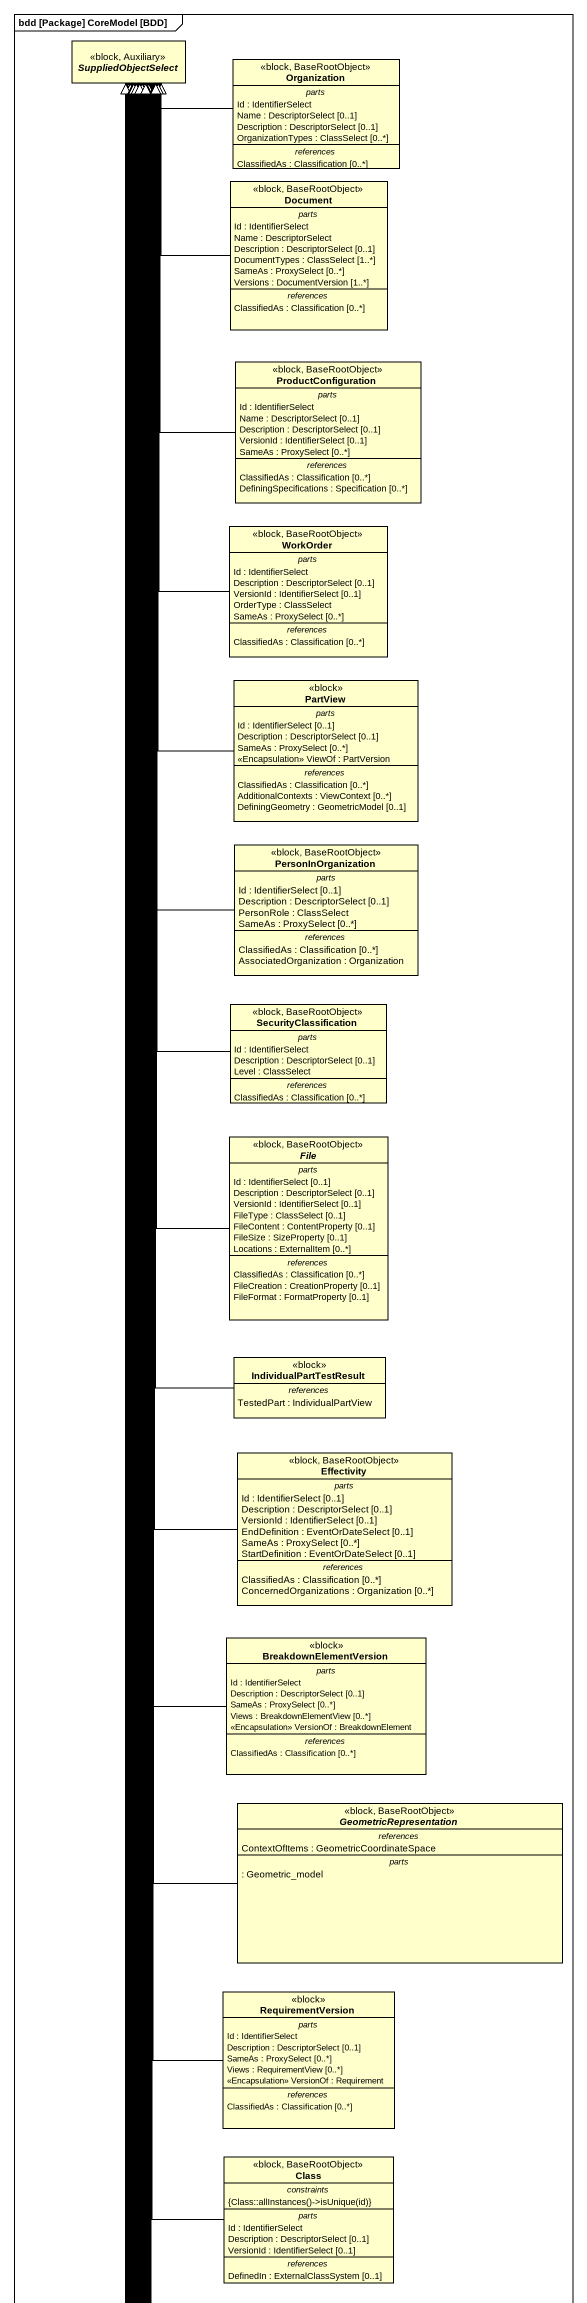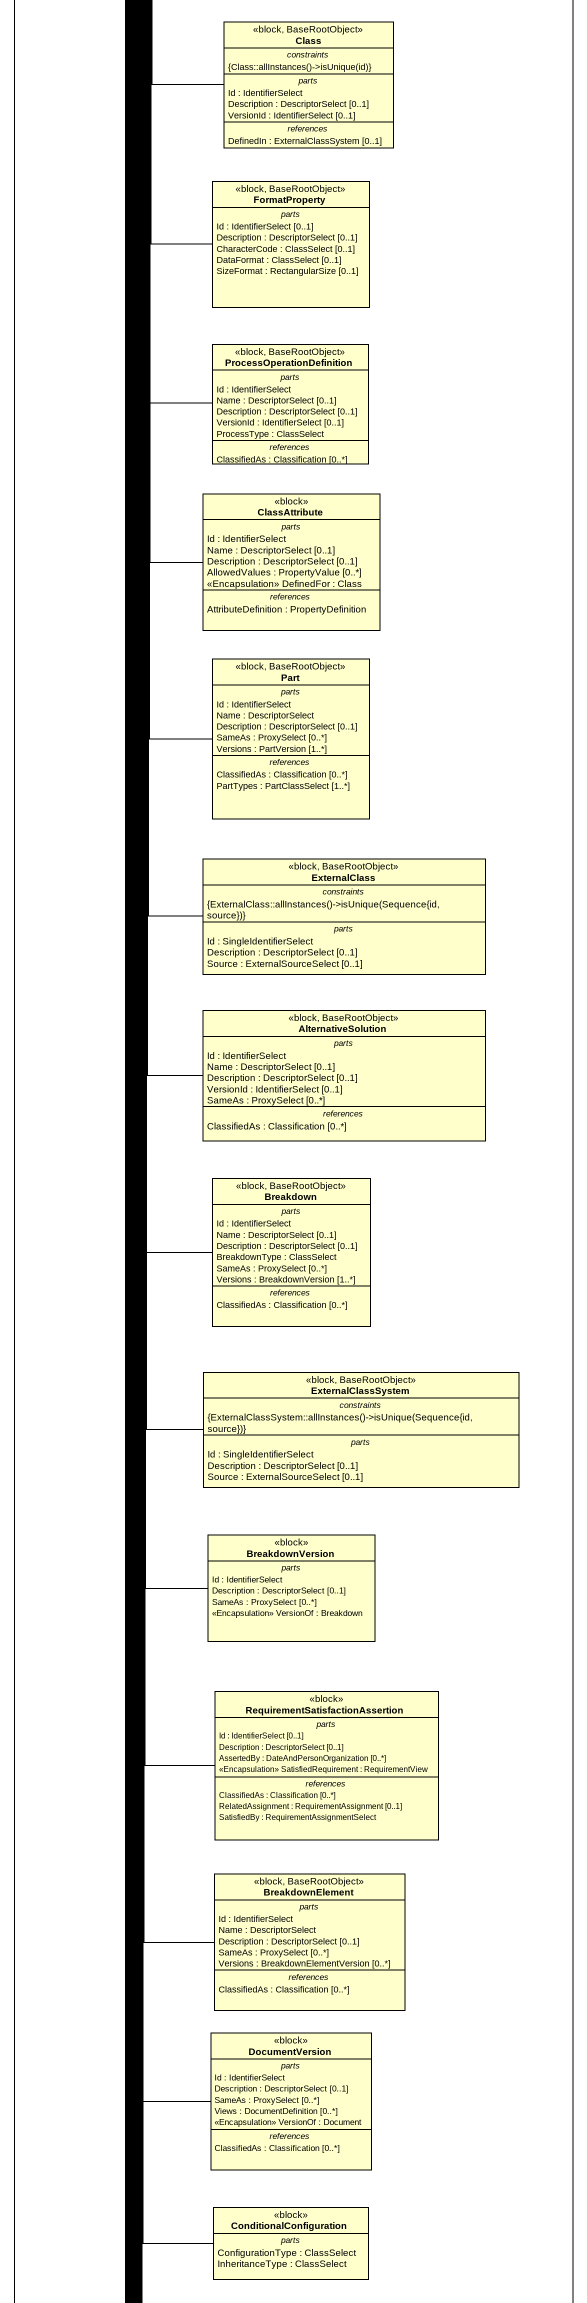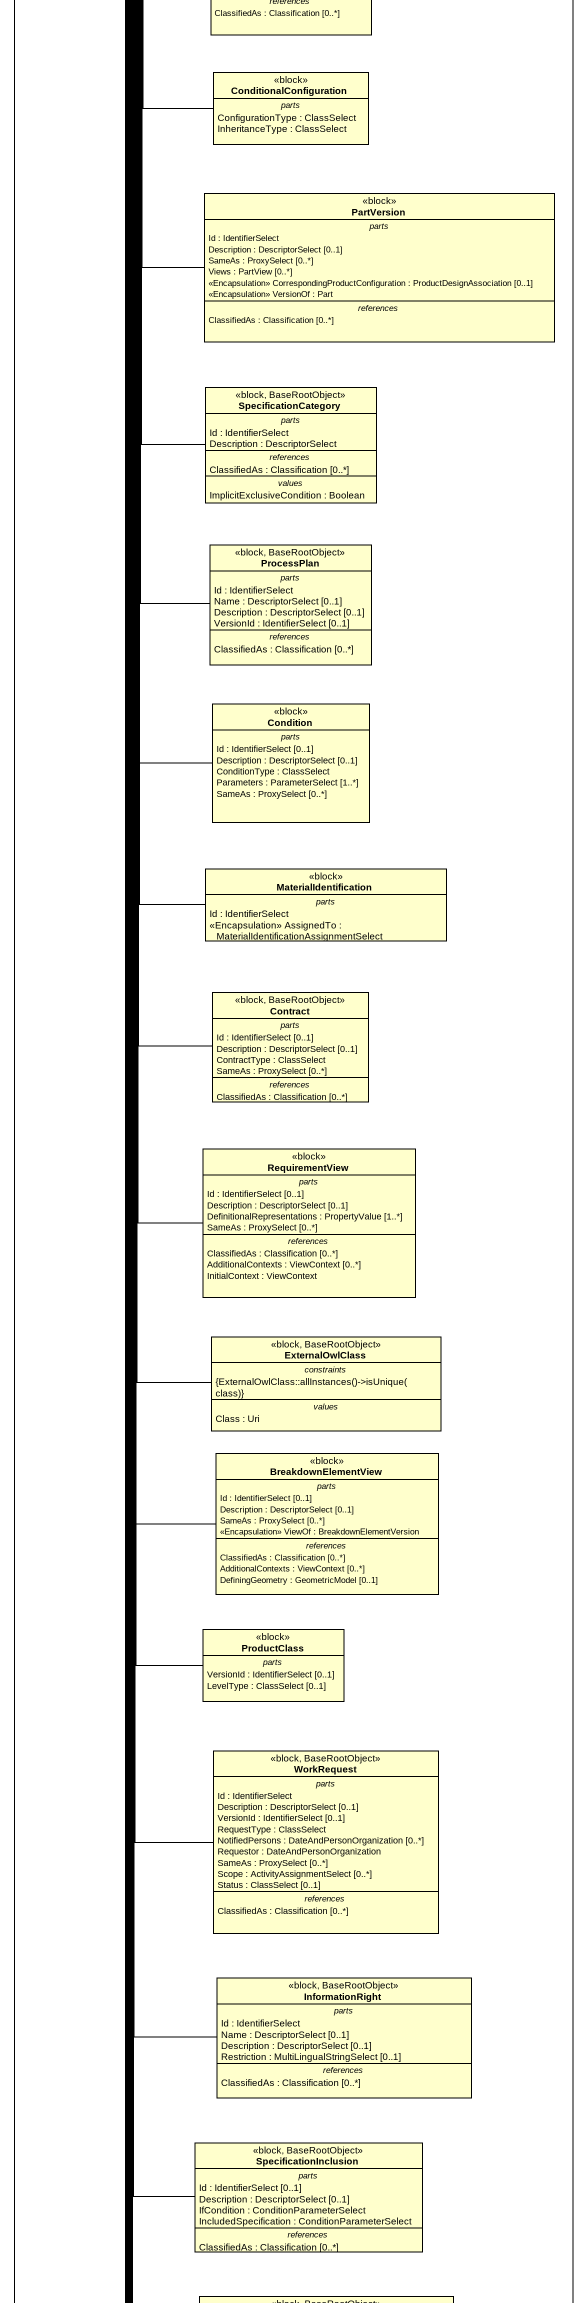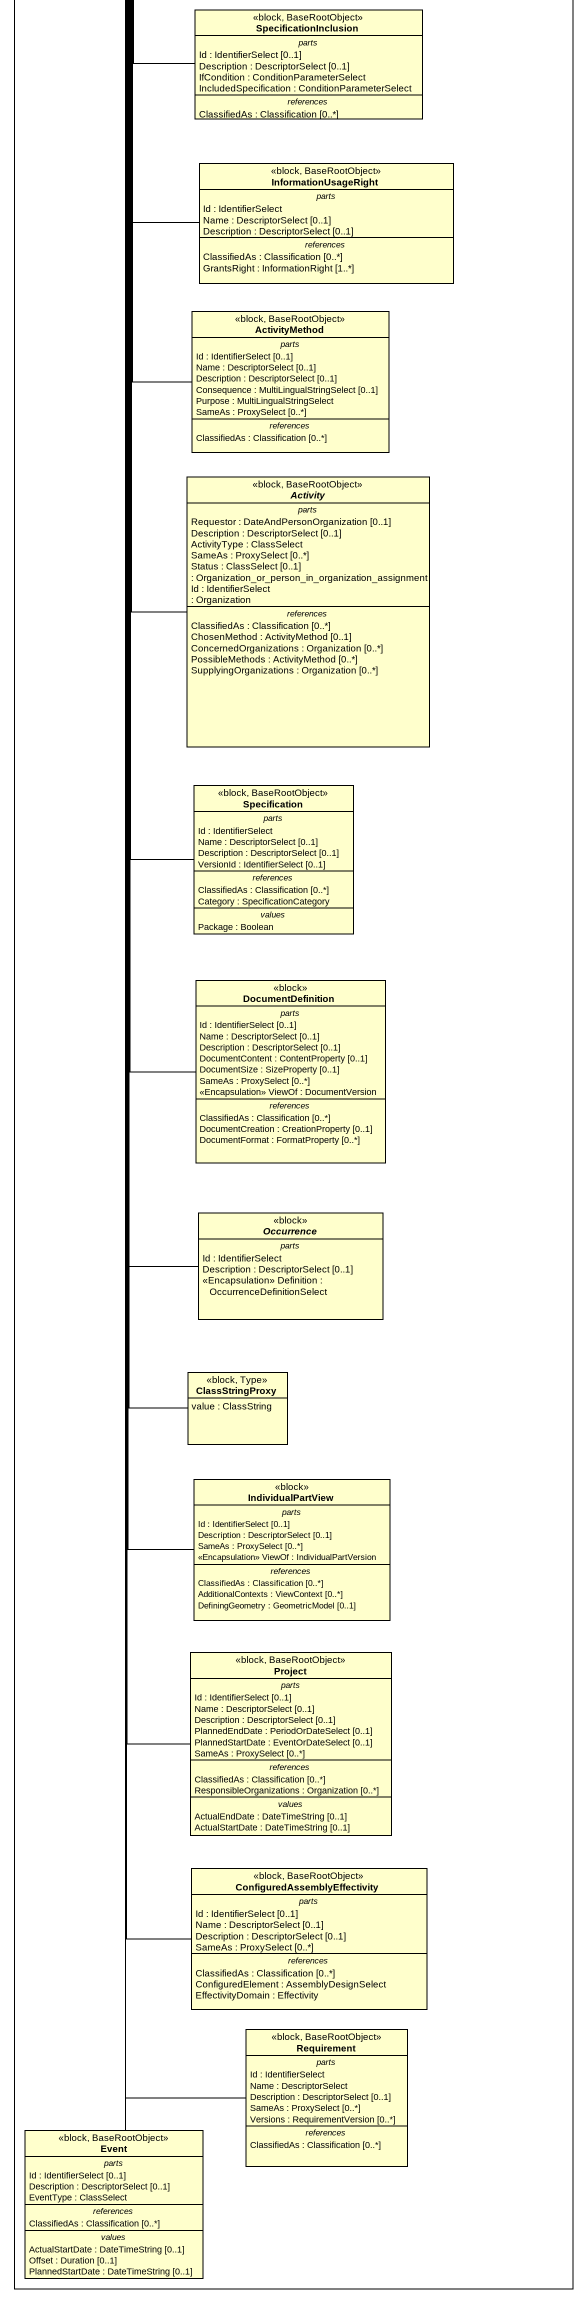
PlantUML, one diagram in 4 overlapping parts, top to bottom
@startuml
mainframe bdd [Package] CoreModel [BDD]
hide circle
hide empty members
abstract class SuppliedObjectSelect <<block, Auxiliary>>
class Organization <<block, BaseRootObject>> {
  -- parts --
  Id : IdentifierSelect
  Name : DescriptorSelect [0..1]
  Description : DescriptorSelect [0..1]
  OrganizationTypes : ClassSelect [0..*]
  -- references --
  ClassifiedAs : Classification [0..*]
}
class Document <<block, BaseRootObject>> {
  -- parts --
  Id : IdentifierSelect
  Name : DescriptorSelect
  Description : DescriptorSelect [0..1]
  DocumentTypes : ClassSelect [1..*]
  SameAs : ProxySelect [0..*]
  Versions : DocumentVersion [1..*]
  -- references --
  ClassifiedAs : Classification [0..*]
}
class ProductConfiguration <<block, BaseRootObject>> {
  -- parts --
  Id : IdentifierSelect
  Name : DescriptorSelect [0..1]
  Description : DescriptorSelect [0..1]
  VersionId : IdentifierSelect [0..1]
  SameAs : ProxySelect [0..*]
  -- references --
  ClassifiedAs : Classification [0..*]
  DefiningSpecifications : Specification [0..*]
}
class WorkOrder <<block, BaseRootObject>> {
  -- parts --
  Id : IdentifierSelect
  Description : DescriptorSelect [0..1]
  VersionId : IdentifierSelect [0..1]
  OrderType : ClassSelect
  SameAs : ProxySelect [0..*]
  -- references --
  ClassifiedAs : Classification [0..*]
}
class PartView <<block>> {
  -- parts --
  Id : IdentifierSelect [0..1]
  Description : DescriptorSelect [0..1]
  SameAs : ProxySelect [0..*]
  <<Encapsulation>> ViewOf : PartVersion
  -- references --
  ClassifiedAs : Classification [0..*]
  AdditionalContexts : ViewContext [0..*]
  DefiningGeometry : GeometricModel [0..1]
}
class PersonInOrganization <<block, BaseRootObject>> {
  -- parts --
  Id : IdentifierSelect [0..1]
  Description : DescriptorSelect [0..1]
  PersonRole : ClassSelect
  SameAs : ProxySelect [0..*]
  -- references --
  ClassifiedAs : Classification [0..*]
  AssociatedOrganization : Organization
}
class SecurityClassification <<block, BaseRootObject>> {
  -- parts --
  Id : IdentifierSelect
  Description : DescriptorSelect [0..1]
  Level : ClassSelect
  -- references --
  ClassifiedAs : Classification [0..*]
}
abstract class "File" as File_ <<block, BaseRootObject>> {
  -- parts --
  Id : IdentifierSelect [0..1]
  Description : DescriptorSelect [0..1]
  VersionId : IdentifierSelect [0..1]
  FileType : ClassSelect [0..1]
  FileContent : ContentProperty [0..1]
  FileSize : SizeProperty [0..1]
  Locations : ExternalItem [0..*]
  -- references --
  ClassifiedAs : Classification [0..*]
  FileCreation : CreationProperty [0..1]
  FileFormat : FormatProperty [0..1]
}
class IndividualPartTestResult <<block>> {
  -- references --
  TestedPart : IndividualPartView
}
class Effectivity <<block, BaseRootObject>> {
  -- parts --
  Id : IdentifierSelect [0..1]
  Description : DescriptorSelect [0..1]
  VersionId : IdentifierSelect [0..1]
  EndDefinition : EventOrDateSelect [0..1]
  SameAs : ProxySelect [0..*]
  StartDefinition : EventOrDateSelect [0..1]
  -- references --
  ClassifiedAs : Classification [0..*]
  ConcernedOrganizations : Organization [0..*]
}
class BreakdownElementVersion <<block>> {
  -- parts --
  Id : IdentifierSelect
  Description : DescriptorSelect [0..1]
  SameAs : ProxySelect [0..*]
  Views : BreakdownElementView [0..*]
  <<Encapsulation>> VersionOf : BreakdownElement
  -- references --
  ClassifiedAs : Classification [0..*]
}
abstract class GeometricRepresentation <<block, BaseRootObject>> {
  -- references --
  ContextOfItems : GeometricCoordinateSpace
  -- parts --
  : Geometric_model
}
class RequirementVersion <<block>> {
  -- parts --
  Id : IdentifierSelect
  Description : DescriptorSelect [0..1]
  SameAs : ProxySelect [0..*]
  Views : RequirementView [0..*]
  <<Encapsulation>> VersionOf : Requirement
  -- references --
  ClassifiedAs : Classification [0..*]
}
class "Class" as Class_ <<block, BaseRootObject>> {
  -- constraints --
  {field} {Class::allInstances()->isUnique(id)}
  -- parts --
  Id : IdentifierSelect
  Description : DescriptorSelect [0..1]
  VersionId : IdentifierSelect [0..1]
  -- references --
  DefinedIn : ExternalClassSystem [0..1]
}
class FormatProperty <<block, BaseRootObject>> {
  -- parts --
  Id : IdentifierSelect [0..1]
  Description : DescriptorSelect [0..1]
  CharacterCode : ClassSelect [0..1]
  DataFormat : ClassSelect [0..1]
  SizeFormat : RectangularSize [0..1]
}
class ProcessOperationDefinition <<block, BaseRootObject>> {
  -- parts --
  Id : IdentifierSelect
  Name : DescriptorSelect [0..1]
  Description : DescriptorSelect [0..1]
  VersionId : IdentifierSelect [0..1]
  ProcessType : ClassSelect
  -- references --
  ClassifiedAs : Classification [0..*]
}
class ClassAttribute <<block>> {
  -- parts --
  Id : IdentifierSelect
  Name : DescriptorSelect [0..1]
  Description : DescriptorSelect [0..1]
  AllowedValues : PropertyValue [0..*]
  <<Encapsulation>> DefinedFor : Class
  -- references --
  AttributeDefinition : PropertyDefinition
}
class Part <<block, BaseRootObject>> {
  -- parts --
  Id : IdentifierSelect
  Name : DescriptorSelect
  Description : DescriptorSelect [0..1]
  SameAs : ProxySelect [0..*]
  Versions : PartVersion [1..*]
  -- references --
  ClassifiedAs : Classification [0..*]
  PartTypes : PartClassSelect [1..*]
}
class ExternalClass <<block, BaseRootObject>> {
  -- constraints --
  {field} {ExternalClass::allInstances()->isUnique(Sequence{id, source})}
  -- parts --
  Id : SingleIdentifierSelect
  Description : DescriptorSelect [0..1]
  Source : ExternalSourceSelect [0..1]
}
class AlternativeSolution <<block, BaseRootObject>> {
  -- parts --
  Id : IdentifierSelect
  Name : DescriptorSelect [0..1]
  Description : DescriptorSelect [0..1]
  VersionId : IdentifierSelect [0..1]
  SameAs : ProxySelect [0..*]
  -- references --
  ClassifiedAs : Classification [0..*]
}
class Breakdown <<block, BaseRootObject>> {
  -- parts --
  Id : IdentifierSelect
  Name : DescriptorSelect [0..1]
  Description : DescriptorSelect [0..1]
  BreakdownType : ClassSelect
  SameAs : ProxySelect [0..*]
  Versions : BreakdownVersion [1..*]
  -- references --
  ClassifiedAs : Classification [0..*]
}
class ExternalClassSystem <<block, BaseRootObject>> {
  -- constraints --
  {field} {ExternalClassSystem::allInstances()->isUnique(Sequence{id, source})}
  -- parts --
  Id : SingleIdentifierSelect
  Description : DescriptorSelect [0..1]
  Source : ExternalSourceSelect [0..1]
}
class BreakdownVersion <<block>> {
  -- parts --
  Id : IdentifierSelect
  Description : DescriptorSelect [0..1]
  SameAs : ProxySelect [0..*]
  <<Encapsulation>> VersionOf : Breakdown
}
class "RequirementSatisfactionAssertion" as RequirementSatisfactionAsser <<block>> {
  -- parts --
  Id : IdentifierSelect [0..1]
  Description : DescriptorSelect [0..1]
  AssertedBy : DateAndPersonOrganization [0..*]
  <<Encapsulation>> SatisfiedRequirement : RequirementView
  -- references --
  ClassifiedAs : Classification [0..*]
  RelatedAssignment : RequirementAssignment [0..1]
  SatisfiedBy : RequirementAssignmentSelect
}
class BreakdownElement <<block, BaseRootObject>> {
  -- parts --
  Id : IdentifierSelect
  Name : DescriptorSelect
  Description : DescriptorSelect [0..1]
  SameAs : ProxySelect [0..*]
  Versions : BreakdownElementVersion [0..*]
  -- references --
  ClassifiedAs : Classification [0..*]
}
class DocumentVersion <<block>> {
  -- parts --
  Id : IdentifierSelect
  Description : DescriptorSelect [0..1]
  SameAs : ProxySelect [0..*]
  Views : DocumentDefinition [0..*]
  <<Encapsulation>> VersionOf : Document
  -- references --
  ClassifiedAs : Classification [0..*]
}
class ConditionalConfiguration <<block>> {
  -- parts --
  ConfigurationType : ClassSelect
  InheritanceType : ClassSelect
}
class PartVersion <<block>> {
  -- parts --
  Id : IdentifierSelect
  Description : DescriptorSelect [0..1]
  SameAs : ProxySelect [0..*]
  Views : PartView [0..*]
  <<Encapsulation>> CorrespondingProductConfiguration : ProductDesignAssociation [0..1]
  <<Encapsulation>> VersionOf : Part
  -- references --
  ClassifiedAs : Classification [0..*]
}
class SpecificationCategory <<block, BaseRootObject>> {
  -- parts --
  Id : IdentifierSelect
  Description : DescriptorSelect
  -- references --
  ClassifiedAs : Classification [0..*]
  -- values --
  ImplicitExclusiveCondition : Boolean
}
class ProcessPlan <<block, BaseRootObject>> {
  -- parts --
  Id : IdentifierSelect
  Name : DescriptorSelect [0..1]
  Description : DescriptorSelect [0..1]
  VersionId : IdentifierSelect [0..1]
  -- references --
  ClassifiedAs : Classification [0..*]
}
class Condition <<block>> {
  -- parts --
  Id : IdentifierSelect [0..1]
  Description : DescriptorSelect [0..1]
  ConditionType : ClassSelect
  Parameters : ParameterSelect [1..*]
  SameAs : ProxySelect [0..*]
}
class MaterialIdentification <<block>> {
  -- parts --
  Id : IdentifierSelect
  <<Encapsulation>> AssignedTo : MaterialIdentificationAssignmentSelect
}
class Contract <<block, BaseRootObject>> {
  -- parts --
  Id : IdentifierSelect [0..1]
  Description : DescriptorSelect [0..1]
  ContractType : ClassSelect
  SameAs : ProxySelect [0..*]
  -- references --
  ClassifiedAs : Classification [0..*]
}
class RequirementView <<block>> {
  -- parts --
  Id : IdentifierSelect [0..1]
  Description : DescriptorSelect [0..1]
  DefinitionalRepresentations : PropertyValue [1..*]
  SameAs : ProxySelect [0..*]
  -- references --
  ClassifiedAs : Classification [0..*]
  AdditionalContexts : ViewContext [0..*]
  InitialContext : ViewContext
}
class ExternalOwlClass <<block, BaseRootObject>> {
  -- constraints --
  {field} {ExternalOwlClass::allInstances()->isUnique(class)}
  -- values --
  Class : Uri
}
class BreakdownElementView <<block>> {
  -- parts --
  Id : IdentifierSelect [0..1]
  Description : DescriptorSelect [0..1]
  SameAs : ProxySelect [0..*]
  <<Encapsulation>> ViewOf : BreakdownElementVersion
  -- references --
  ClassifiedAs : Classification [0..*]
  AdditionalContexts : ViewContext [0..*]
  DefiningGeometry : GeometricModel [0..1]
}
class ProductClass <<block>> {
  -- parts --
  VersionId : IdentifierSelect [0..1]
  LevelType : ClassSelect [0..1]
}
class WorkRequest <<block, BaseRootObject>> {
  -- parts --
  Id : IdentifierSelect
  Description : DescriptorSelect [0..1]
  VersionId : IdentifierSelect [0..1]
  RequestType : ClassSelect
  NotifiedPersons : DateAndPersonOrganization [0..*]
  Requestor : DateAndPersonOrganization
  SameAs : ProxySelect [0..*]
  Scope : ActivityAssignmentSelect [0..*]
  Status : ClassSelect [0..1]
  -- references --
  ClassifiedAs : Classification [0..*]
}
class InformationRight <<block, BaseRootObject>> {
  -- parts --
  Id : IdentifierSelect
  Name : DescriptorSelect [0..1]
  Description : DescriptorSelect [0..1]
  Restriction : MultiLingualStringSelect [0..1]
  -- references --
  ClassifiedAs : Classification [0..*]
}
class SpecificationInclusion <<block, BaseRootObject>> {
  -- parts --
  Id : IdentifierSelect [0..1]
  Description : DescriptorSelect [0..1]
  IfCondition : ConditionParameterSelect
  IncludedSpecification : ConditionParameterSelect
  -- references --
  ClassifiedAs : Classification [0..*]
}
class InformationUsageRight <<block, BaseRootObject>> {
  -- parts --
  Id : IdentifierSelect
  Name : DescriptorSelect [0..1]
  Description : DescriptorSelect [0..1]
  -- references --
  ClassifiedAs : Classification [0..*]
  GrantsRight : InformationRight [1..*]
}
class ActivityMethod <<block, BaseRootObject>> {
  -- parts --
  Id : IdentifierSelect [0..1]
  Name : DescriptorSelect [0..1]
  Description : DescriptorSelect [0..1]
  Consequence : MultiLingualStringSelect [0..1]
  Purpose : MultiLingualStringSelect
  SameAs : ProxySelect [0..*]
  -- references --
  ClassifiedAs : Classification [0..*]
}
abstract class Activity <<block, BaseRootObject>> {
  -- parts --
  Requestor : DateAndPersonOrganization [0..1]
  Description : DescriptorSelect [0..1]
  ActivityType : ClassSelect
  SameAs : ProxySelect [0..*]
  Status : ClassSelect [0..1]
  : Organization_or_person_in_organization_assignment
  Id : IdentifierSelect
  : Organization
  -- references --
  ClassifiedAs : Classification [0..*]
  ChosenMethod : ActivityMethod [0..1]
  ConcernedOrganizations : Organization [0..*]
  PossibleMethods : ActivityMethod [0..*]
  SupplyingOrganizations : Organization [0..*]
}
class Specification <<block, BaseRootObject>> {
  -- parts --
  Id : IdentifierSelect
  Name : DescriptorSelect [0..1]
  Description : DescriptorSelect [0..1]
  VersionId : IdentifierSelect [0..1]
  -- references --
  ClassifiedAs : Classification [0..*]
  Category : SpecificationCategory
  -- values --
  Package : Boolean
}
class DocumentDefinition <<block>> {
  -- parts --
  Id : IdentifierSelect [0..1]
  Name : DescriptorSelect [0..1]
  Description : DescriptorSelect [0..1]
  DocumentContent : ContentProperty [0..1]
  DocumentSize : SizeProperty [0..1]
  SameAs : ProxySelect [0..*]
  <<Encapsulation>> ViewOf : DocumentVersion
  -- references --
  ClassifiedAs : Classification [0..*]
  DocumentCreation : CreationProperty [0..1]
  DocumentFormat : FormatProperty [0..*]
}
abstract class Occurrence <<block>> {
  -- parts --
  Id : IdentifierSelect
  Description : DescriptorSelect [0..1]
  <<Encapsulation>> Definition : OccurrenceDefinitionSelect
}
class ClassStringProxy <<block, Type>> {
  value : ClassString
}
class IndividualPartView <<block>> {
  -- parts --
  Id : IdentifierSelect [0..1]
  Description : DescriptorSelect [0..1]
  SameAs : ProxySelect [0..*]
  <<Encapsulation>> ViewOf : IndividualPartVersion
  -- references --
  ClassifiedAs : Classification [0..*]
  AdditionalContexts : ViewContext [0..*]
  DefiningGeometry : GeometricModel [0..1]
}
class Project <<block, BaseRootObject>> {
  -- parts --
  Id : IdentifierSelect [0..1]
  Name : DescriptorSelect [0..1]
  Description : DescriptorSelect [0..1]
  PlannedEndDate : PeriodOrDateSelect [0..1]
  PlannedStartDate : EventOrDateSelect [0..1]
  SameAs : ProxySelect [0..*]
  -- references --
  ClassifiedAs : Classification [0..*]
  ResponsibleOrganizations : Organization [0..*]
  -- values --
  ActualEndDate : DateTimeString [0..1]
  ActualStartDate : DateTimeString [0..1]
}
class "ConfiguredAssemblyEffectivity" as ConfiguredAssemblyEffectivit <<block, BaseRootObject>> {
  -- parts --
  Id : IdentifierSelect [0..1]
  Name : DescriptorSelect [0..1]
  Description : DescriptorSelect [0..1]
  SameAs : ProxySelect [0..*]
  -- references --
  ClassifiedAs : Classification [0..*]
  ConfiguredElement : AssemblyDesignSelect
  EffectivityDomain : Effectivity
}
class Requirement <<block, BaseRootObject>> {
  -- parts --
  Id : IdentifierSelect
  Name : DescriptorSelect
  Description : DescriptorSelect [0..1]
  SameAs : ProxySelect [0..*]
  Versions : RequirementVersion [0..*]
  -- references --
  ClassifiedAs : Classification [0..*]
}
class Event <<block, BaseRootObject>> {
  -- parts --
  Id : IdentifierSelect [0..1]
  Description : DescriptorSelect [0..1]
  EventType : ClassSelect
  -- references --
  ClassifiedAs : Classification [0..*]
  -- values --
  ActualStartDate : DateTimeString [0..1]
  Offset : Duration [0..1]
  PlannedStartDate : DateTimeString [0..1]
}
Organization -left-|> SuppliedObjectSelect
Document -up-|> SuppliedObjectSelect
ProductConfiguration -up-|> SuppliedObjectSelect
WorkOrder -up-|> SuppliedObjectSelect
PartView -up-|> SuppliedObjectSelect
PersonInOrganization -up-|> SuppliedObjectSelect
SecurityClassification -up-|> SuppliedObjectSelect
File_ -up-|> SuppliedObjectSelect
IndividualPartTestResult -up-|> SuppliedObjectSelect
Effectivity -up-|> SuppliedObjectSelect
BreakdownElementVersion -up-|> SuppliedObjectSelect
GeometricRepresentation -up-|> SuppliedObjectSelect
RequirementVersion -up-|> SuppliedObjectSelect
Class_ -up-|> SuppliedObjectSelect
FormatProperty -up-|> SuppliedObjectSelect
ProcessOperationDefinition -up-|> SuppliedObjectSelect
ClassAttribute -up-|> SuppliedObjectSelect
Part -up-|> SuppliedObjectSelect
ExternalClass -up-|> SuppliedObjectSelect
AlternativeSolution -up-|> SuppliedObjectSelect
Breakdown -up-|> SuppliedObjectSelect
ExternalClassSystem -up-|> SuppliedObjectSelect
BreakdownVersion -up-|> SuppliedObjectSelect
RequirementSatisfactionAsser -up-|> SuppliedObjectSelect
BreakdownElement -up-|> SuppliedObjectSelect
DocumentVersion -up-|> SuppliedObjectSelect
ConditionalConfiguration -up-|> SuppliedObjectSelect
PartVersion -up-|> SuppliedObjectSelect
SpecificationCategory -up-|> SuppliedObjectSelect
ProcessPlan -up-|> SuppliedObjectSelect
Condition -up-|> SuppliedObjectSelect
MaterialIdentification -up-|> SuppliedObjectSelect
Contract -up-|> SuppliedObjectSelect
RequirementView -up-|> SuppliedObjectSelect
ExternalOwlClass -up-|> SuppliedObjectSelect
BreakdownElementView -up-|> SuppliedObjectSelect
ProductClass -up-|> SuppliedObjectSelect
WorkRequest -up-|> SuppliedObjectSelect
InformationRight -up-|> SuppliedObjectSelect
SpecificationInclusion -up-|> SuppliedObjectSelect
InformationUsageRight -up-|> SuppliedObjectSelect
ActivityMethod -up-|> SuppliedObjectSelect
Activity -up-|> SuppliedObjectSelect
Specification -up-|> SuppliedObjectSelect
DocumentDefinition -up-|> SuppliedObjectSelect
Occurrence -up-|> SuppliedObjectSelect
ClassStringProxy -up-|> SuppliedObjectSelect
IndividualPartView -up-|> SuppliedObjectSelect
Project -up-|> SuppliedObjectSelect
ConfiguredAssemblyEffectivit -up-|> SuppliedObjectSelect
Requirement -up-|> SuppliedObjectSelect
Event -up-|> SuppliedObjectSelect
@enduml
